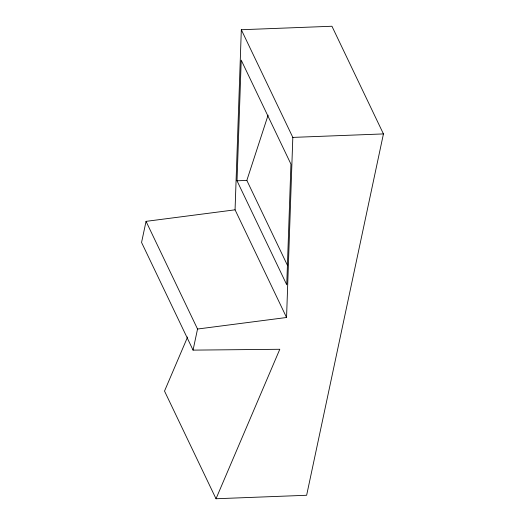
<?xml version="1.0" encoding="UTF-8"?>
<svg xmlns="http://www.w3.org/2000/svg" width="525" height="525" viewBox="0 0 525 525"><rect width="100%" height="100%" fill="white"/><g stroke="black" fill="none" stroke-linecap="round" stroke-linejoin="round"><path stroke-width="0.79" d="M216.011 498.75L279.799 349.276L193.056 350.123L197.538 329.031L286.558 317.494L235.062 209.823L241.323 29.728L331.944 26.25L383.44 133.921L306.633 495.272L216.011 498.75L164.515 391.079L187.596 336.998M237.018 180.797L241.211 60.145L290.942 164.128L286.748 284.78L237.018 180.797L246.842 180.423L287.398 265.23M286.558 317.494L292.819 137.399L241.323 29.728M235.062 209.823L146.042 221.36L141.56 242.452L193.056 350.123M246.842 180.423L268.104 115.139M292.819 137.399L383.44 133.921M146.042 221.36L197.538 329.031"/></g></svg>
